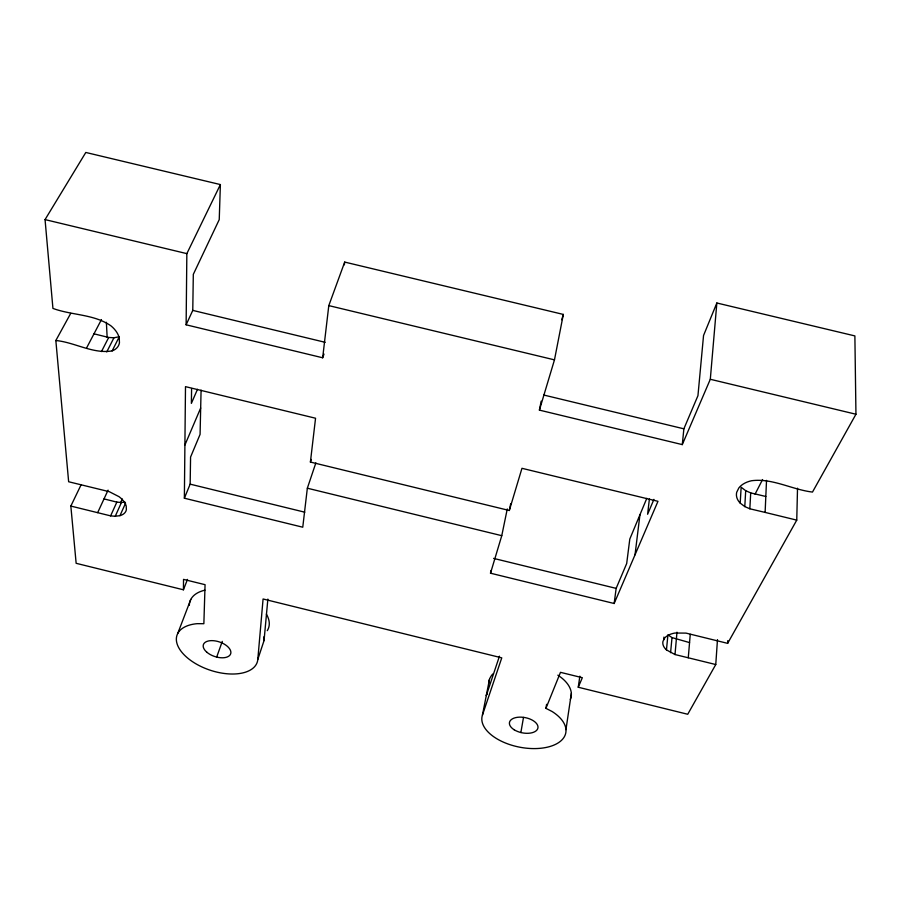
<?xml version="1.0" encoding="UTF-8"?>
<svg xmlns="http://www.w3.org/2000/svg" width="901" height="901" viewBox="0 0 901 901"><rect width="100%" height="100%" fill="white"/><g stroke="black" fill="none" stroke-linecap="round" stroke-linejoin="round"><path stroke-width="1.35" d="M81.169 484.648L70.841 506.069L76.146 563.305L183.432 589.795L183.534 579.377L205.068 584.681L203.863 623.706L197.173 623.672A42.336 22.548 18.6 0 0 195.618 663.632A42.336 22.548 18.6 0 0 257.81 659.386L264.049 640.577L267.867 599.086M315.868 462.877L307.342 488.207L302.759 527.209L184.367 498.208L185.493 386.642L315.553 418.233L310.406 462.055L509.302 510.495L521.961 468.306L657.967 501.316L614.155 603.501L490.504 573.205L491.068 570.513M323.988 354.07L322.671 357.776L186.124 324.799L186.845 253.631L220.385 184.57L85.809 152.46L45.05 219.596L52.934 308.412C71.753 315.395 94.143 314.055 110.969 325.858A22.885 14.799 27.7 0 1 119.247 337.965L119.45 342.785A22.885 14.799 27.7 0 1 112.152 350.894C93.073 354.206 74.648 342.29 55.839 340.51L70.717 313.379M184.367 498.208L190.156 484.152L190.573 457.066L200.078 434.372L201.081 390.133M191.598 388.522L191.372 403.389L197.488 389.288M186.124 324.799L192.769 310.394L193.31 274.354L219.236 219.619L220.385 184.57M717.478 639.597L715.766 664.533L675.007 654.543L666.458 649.903A19.923 11.6 6.4 0 1 662.933 641.467L664.544 638.212A19.923 11.6 6.4 0 1 674.939 633.031L686.01 633.11L727.648 643.359L796.754 520.125L797.52 488.207M796.754 520.125L765.118 512.41L766.526 480.379M749.846 508.795L750.702 492.903L745.701 490.707L741.151 487.238L740.194 503.107L744.789 506.587L749.846 508.795L765.118 512.41M744.789 506.587L745.701 490.707M727.648 643.359L727.817 640.6M688.274 657.741L690.256 634.315M541.186 401.125L539.406 410.113L682.294 444.61L710.303 379.276L716.847 302.995L854.88 335.915L855.95 414.235L812.488 492.07C792.058 489.648 772.281 477.89 751.423 480.762A23.167 15.216 2.2 0 0 738.831 487.948L736.703 492.261A23.167 15.216 2.2 0 0 740.194 503.107M257.81 659.386L263.081 598.985L501.767 657.854L482.452 715.067A42.651 22.795 11 0 0 537.582 748.506A42.651 22.795 11 0 0 552.088 711.497L545.938 708.344L546.592 704.312M675.007 654.543L676.978 632.198M670.569 652.707L672.011 637.604L667.934 634.8L666.458 649.903M663.677 639.834L663.947 637.075M682.294 444.61L683.87 428.82L697.948 395.674L703.546 335.499L716.847 302.995M322.671 357.776L328.797 305.608L344.7 262.078L563.328 314.426L554.475 359.859L539.406 410.113M649.396 498.985L647.605 514.268L653.923 499.368M635.025 554.825L639.935 514.798M344.351 264.838L344.7 262.078M614.155 603.501L616.149 588.376L626.691 563.53L629.799 539.057L646.805 498.332M715.766 664.533L687.733 714.268L578.251 687.238L579.861 676.167M565.952 729.63L571.335 693.432M520.868 732.536L523.492 717.421M482.452 715.067L489.457 679.433M509.302 510.495L510.687 503.772M490.504 573.205L501.767 535.678L507.274 508.93M561.751 319.754L563.328 314.426M499.458 656.187L486.281 695.572A42.178 23.009 10.9 0 1 487.272 693.331M310.406 462.055L311.295 459.454M216.679 657.088L222.277 641.377M177.745 633.448L190.787 599.435M183.432 589.795L187.487 579.388M545.938 708.344L560.478 672.337L582.328 677.71L578.251 687.238M184.896 445.038L200.675 408.029M70.841 506.069L110.609 515.868L115.238 516.273L119.968 515.654L125.577 503.13M120.543 502.792L122.266 498.974M115.238 516.273L121.444 502.51L124.969 502.026M110.609 515.868L116.848 502.116L121.444 502.51M97.668 512.624L108.075 490.144M112.152 350.894L119.304 336.726L113.943 337.774L108.683 337.47L93.997 333.82M106.757 351.919L113.943 337.774M101.453 351.593L108.683 337.47M755.049 494.21L762.561 479.546M86.609 347.921L101.453 319.573M750.702 492.903L765.816 496.474M45.05 219.596L186.845 253.631M710.303 379.276L855.95 414.235M328.797 305.608L554.475 359.859M192.769 310.394L325.205 342.324M543.821 395.043L683.87 428.82M689.558 642.593L672.011 637.604M307.342 488.207L501.767 535.678M190.156 484.152L304.786 512.196M493.602 558.395L616.149 588.376M104.02 498.906L116.848 502.116M55.839 340.51L68.645 481.753L109.269 491.687L119.067 496.699A19.676 11.353 23.2 0 1 126.219 506.092L126.377 509.741A19.676 11.353 23.2 0 1 119.968 515.654M106.374 322.254L107.151 337.346M488.804 683.003A41.795 23.178 10.8 0 1 492.757 674.016M557.832 675.164A41.795 23.178 10.8 0 1 570.322 699.424M189.323 605.269A41.491 22.93 18.7 0 1 204.91 590.178M266.381 614.133A41.491 22.93 18.7 0 1 267.282 630.666M263.88 636.816A41.874 22.762 18.7 0 1 264.049 640.577M206.926 652.29A14.393 7.658 18.6 0 0 230.296 654.622A14.393 7.658 18.6 0 0 213.897 640.735A14.393 7.658 18.6 0 0 206.926 652.29M514.156 729.765A14.495 7.749 11 0 0 537.694 728.763A14.495 7.749 11 0 0 519.235 717.151A14.495 7.749 11 0 0 514.156 729.765"/></g></svg>
